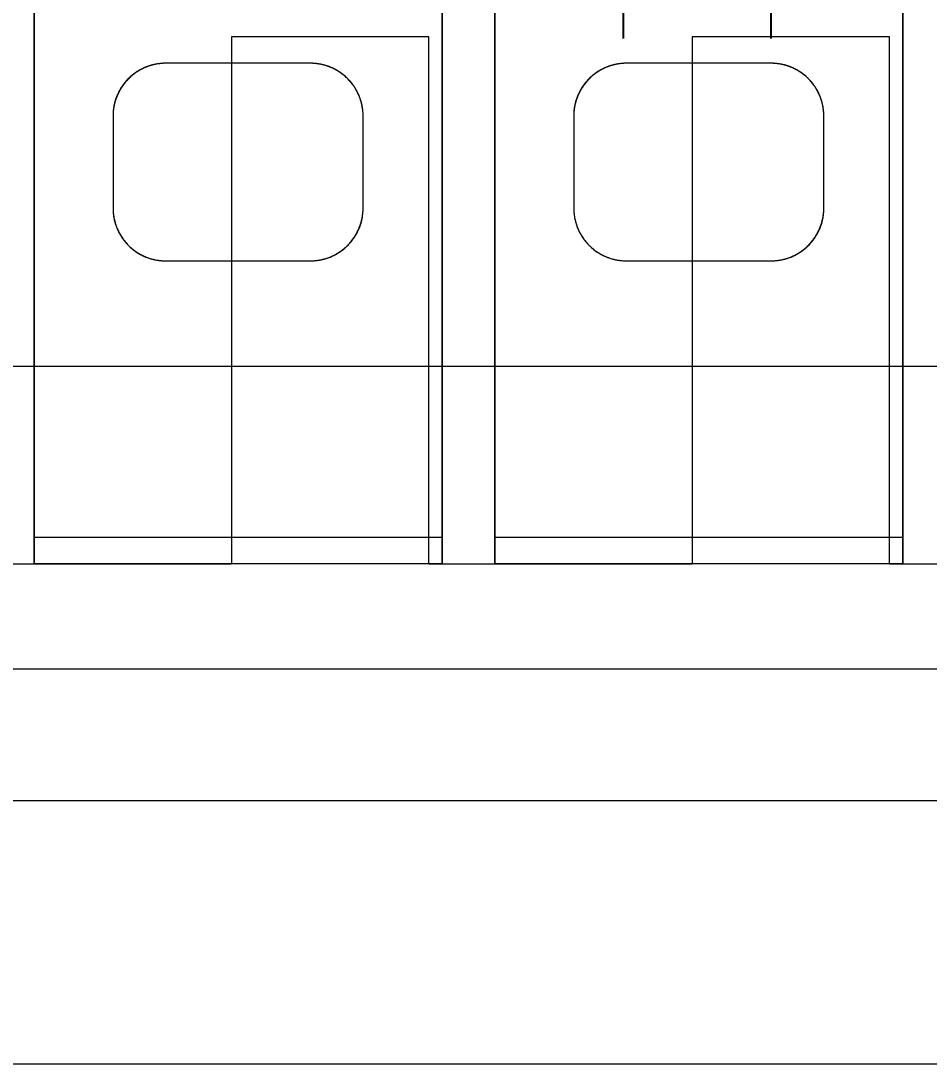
# Paper-space layout 'Presentación1' of a CAD drawing. Header units: millimetres. Extents: x 455 to 9071, y 15 to 4053.
# Drawn here: x 591.55 to 614.55, y 156.05 to 182.46 of the extents above; entities that cross this region are included whole.
import ezdxf

# ---------------------------------------------------------------- set-up
doc = ezdxf.new("R2010")
doc.units = ezdxf.units.MM
doc.layers.get('0').update_dxf_attribs({"color": 1})
doc.layers.add('Cotas', color=6, linetype='Continuous', lineweight=5)
doc.styles.get("Standard").update_dxf_attribs({"font": 'arial.ttf'})
doc.dimstyles.new('ISO-25', dxfattribs={"dimtxt": 2.5, "dimasz": 2.5, "dimexe": 1.25, "dimexo": 0.625, "dimtad": 1, "dimlfac": 0.15, "dimtxsty": 'Standard', "dimcen": 2.5, "dimadec": 0, "dimazin": 0, "dimtfac": 1, "dimtmove": 0, "dimatfit": 3, "dimfxl": 1, "dimarcsym": 0})

# ---------------------------------------------------------------- blocks, each defined once
blk = doc.blocks.new('*D15')
at = {"layer": 'Cotas', "color": 0, "lineweight": -2, "transparency": 16777216}
for p, q in [((606.812, 182.01), (606.812, 194.24)), ((610.548, 182.012), (610.548, 194.24)), ((604.312, 192.99), (601.812, 192.99)), ((606.812, 192.99), (610.548, 192.99)), ((613.048, 192.99), (621.369, 192.99))]:
    blk.add_line(p, q, dxfattribs=at)
at = {"layer": 'Cotas', "color": 0, "transparency": 16777216}
for points in [[(604.312, 193.406), (604.312, 192.573), (606.812, 192.99)], [(613.048, 193.406), (613.048, 192.573), (610.548, 192.99)]]:
    blk.add_solid(points, dxfattribs=at)
at = {"layer": 'Defpoints', "color": 0, "transparency": 16777216}
for p in [(610.548, 192.99), (606.812, 181.385, -2037.069), (610.548, 181.387, -2037.069)]:
    blk.add_point(p, dxfattribs=at)
at = {"layer": 'Cotas', "color": 0, "transparency": 16777216, "insert": (618.458, 195.117), "char_height": 2.5, "attachment_point": 5}
blk.add_mtext('0,5', dxfattribs=at)

psp = doc.layouts.new('Presentación1')

# ---------------------------------------------------------------- linework, layer by layer
at = {"linetype": 'Continuous', "lineweight": 15}
for p, q in [((591.882, 183.387, -2037.069), (591.882, 169.387, -2037.069)), ((591.882, 169.387, -2037.069), (591.882, 183.387, -2037.069)), ((591.882, 168.72, -2037.069), (591.882, 183.387, -2037.069)), ((602.215, 169.387, -2037.069), (602.215, 183.387, -2037.069)), ((602.215, 183.387, -2037.069), (602.215, 169.387, -2037.069)), ((602.215, 168.72, -2037.069), (602.215, 183.387, -2037.069)), ((603.548, 183.387, -2037.069), (603.548, 169.387, -2037.069)), ((603.548, 169.387, -2037.069), (603.548, 183.387, -2037.069)), ((603.548, 168.72, -2037.069), (603.548, 183.387, -2037.069)), ((613.882, 169.387, -2037.069), (613.882, 183.387, -2037.069)), ((613.882, 183.387, -2037.069), (613.882, 169.387, -2037.069)), ((613.882, 168.72, -2037.069), (613.882, 183.387, -2037.069)), ((596.882, 182.053, -2037.069), (596.882, 168.72, -2037.069)), ((601.882, 182.053, -2037.069), (596.882, 182.053, -2037.069)), ((601.882, 168.72, -2037.069), (601.882, 182.053, -2037.069)), ((608.548, 182.053, -2037.069), (608.548, 168.72, -2037.069)), ((613.548, 182.053, -2037.069), (608.548, 182.053, -2037.069)), ((613.548, 168.72, -2037.069), (613.548, 182.053, -2037.069)), ((598.882, 181.387, -2037.069), (595.215, 181.387, -2037.069)), ((610.548, 181.387, -2037.069), (606.882, 181.387, -2037.069)), ((593.882, 180.053, -2037.069), (593.882, 177.72, -2037.069)), ((593.882, 180.053, -2037.069), (593.882, 177.72, -2037.069)), ((593.882, 180.053, -2037.069), (593.882, 177.72, -2037.069)), ((593.882, 180.053, -2037.069), (593.882, 177.72, -2037.069)), ((600.215, 177.72, -2037.069), (600.215, 180.053, -2037.069)), ((600.215, 177.72, -2037.069), (600.215, 180.053, -2037.069)), ((600.215, 177.72, -2037.069), (600.215, 180.053, -2037.069)), ((600.215, 177.72, -2037.069), (600.215, 180.053, -2037.069)), ((605.548, 180.053, -2037.069), (605.548, 177.72, -2037.069)), ((605.548, 180.053, -2037.069), (605.548, 177.72, -2037.069)), ((605.548, 180.053, -2037.069), (605.548, 177.72, -2037.069)), ((605.548, 180.053, -2037.069), (605.548, 177.72, -2037.069)), ((611.882, 177.72, -2037.069), (611.882, 180.053, -2037.069)), ((611.882, 177.72, -2037.069), (611.882, 180.053, -2037.069)), ((611.882, 177.72, -2037.069), (611.882, 180.053, -2037.069)), ((611.882, 177.72, -2037.069), (611.882, 180.053, -2037.069)), ((595.215, 176.387, -2037.069), (598.882, 176.387, -2037.069)), ((606.882, 176.387, -2037.069), (610.548, 176.387, -2037.069)), ((687.215, 173.711, -2037.069), (567.215, 173.711, -2037.069)), ((602.215, 169.387, -2037.069), (591.882, 169.387, -2037.069)), ((591.882, 169.387, -2037.069), (591.882, 168.72, -2037.069)), ((591.882, 168.72, -2037.069), (591.882, 169.387, -2037.069)), ((602.215, 168.72, -2037.069), (602.215, 169.387, -2037.069)), ((602.215, 169.387, -2037.069), (602.215, 168.72, -2037.069)), ((613.882, 169.387, -2037.069), (603.548, 169.387, -2037.069)), ((603.548, 169.387, -2037.069), (603.548, 168.72, -2037.069)), ((603.548, 168.72, -2037.069), (603.548, 169.387, -2037.069)), ((613.882, 168.72, -2037.069), (613.882, 169.387, -2037.069)), ((613.882, 169.387, -2037.069), (613.882, 168.72, -2037.069)), ((590.215, 168.72, -2037.069), (596.882, 168.72, -2037.069)), ((602.215, 168.72, -2037.069), (591.882, 168.72, -2037.069)), ((596.882, 168.72, -2037.069), (591.882, 168.72, -2037.069)), ((601.882, 168.72, -2037.069), (608.548, 168.72, -2037.069)), ((602.215, 168.72, -2037.069), (601.882, 168.72, -2037.069)), ((613.882, 168.72, -2037.069), (603.548, 168.72, -2037.069)), ((608.548, 168.72, -2037.069), (603.548, 168.72, -2037.069)), ((613.548, 168.72, -2037.069), (615.215, 168.72, -2037.069)), ((613.882, 168.72, -2037.069), (613.548, 168.72, -2037.069)), ((687.215, 166.053, -2037.069), (567.215, 166.053, -2037.069)), ((687.215, 162.72, -2037.069), (567.215, 162.72, -2037.069)), ((687.215, 156.053, -2037.069), (567.215, 156.053, -2037.069))]:
    psp.add_line(p, q, dxfattribs=at)
for points, knots in [([(595.215, 181.387, -2037.069), (595.21, 181.387, -2037.069), (595.175, 181.387, -2037.069), (595.11, 181.383, -2037.069), (595.021, 181.373, -2037.069), (594.932, 181.357, -2037.069), (594.846, 181.335, -2037.069), (594.762, 181.308, -2037.069), (594.682, 181.277, -2037.069), (594.605, 181.24, -2037.069), (594.528, 181.197, -2037.069), (594.452, 181.148, -2037.069), (594.379, 181.093, -2037.069), (594.309, 181.033, -2037.069), (594.241, 180.966, -2037.069), (594.175, 180.89, -2037.069), (594.113, 180.806, -2037.069), (594.057, 180.717, -2037.069), (594.016, 180.638, -2037.069), (593.985, 180.57, -2037.069), (593.963, 180.514, -2037.069), (593.944, 180.457, -2037.069), (593.927, 180.398, -2037.069), (593.912, 180.339, -2037.069), (593.901, 180.279, -2037.069), (593.892, 180.219, -2037.069), (593.884, 180.144, -2037.069), (593.882, 180.088, -2037.069), (593.882, 180.053, -2037.069)], [0, 0, 0, 0, 0.006836, 0.044526, 0.08249, 0.121293, 0.160375, 0.19802, 0.235886, 0.274398, 0.313113, 0.355867, 0.398847, 0.442478, 0.486308, 0.537813, 0.589589, 0.642149, 0.694955, 0.725872, 0.75679, 0.787885, 0.81898, 0.850615, 0.882249, 0.914064, 0.945878, 1, 1, 1, 1]), ([(595.215, 181.387, -2037.069), (595.194, 181.386, -2037.069), (595.151, 181.386, -2037.069), (595.087, 181.381, -2037.069), (595.023, 181.373, -2037.069), (594.952, 181.361, -2037.069), (594.876, 181.344, -2037.069), (594.793, 181.319, -2037.069), (594.713, 181.289, -2037.069), (594.633, 181.254, -2037.069), (594.555, 181.213, -2037.069), (594.479, 181.166, -2037.069), (594.407, 181.115, -2037.069), (594.335, 181.056, -2037.069), (594.265, 180.99, -2037.069), (594.197, 180.917, -2037.069), (594.136, 180.839, -2037.069), (594.088, 180.768, -2037.069), (594.052, 180.707, -2037.069), (594.025, 180.656, -2037.069), (594, 180.604, -2037.069), (593.978, 180.551, -2037.069), (593.957, 180.497, -2037.069), (593.939, 180.442, -2037.069), (593.923, 180.386, -2037.069), (593.909, 180.326, -2037.069), (593.897, 180.262, -2037.069), (593.888, 180.193, -2037.069), (593.883, 180.123, -2037.069), (593.882, 180.077, -2037.069), (593.882, 180.053, -2037.069)], [0, 0, 0, 0, 0.0270872, 0.0542761, 0.0817756, 0.1093768, 0.1463604, 0.1835751, 0.221474, 0.2595878, 0.3001223, 0.3408787, 0.3822689, 0.4238543, 0.4720473, 0.5204936, 0.5696627, 0.6190551, 0.6482371, 0.6774196, 0.7067629, 0.7361058, 0.7659272, 0.7957491, 0.825726, 0.8557027, 0.8916122, 0.9275873, 0.9637602, 1, 1, 1, 1]), ([(595.215, 181.387, -2037.069), (595.186, 181.386, -2037.069), (595.129, 181.385, -2037.069), (595.042, 181.376, -2037.069), (594.956, 181.362, -2037.069), (594.872, 181.343, -2037.069), (594.791, 181.318, -2037.069), (594.713, 181.289, -2037.069), (594.637, 181.256, -2037.069), (594.572, 181.222, -2037.069), (594.517, 181.19, -2037.069), (594.471, 181.16, -2037.069), (594.426, 181.128, -2037.069), (594.382, 181.095, -2037.069), (594.34, 181.06, -2037.069), (594.3, 181.024, -2037.069), (594.261, 180.986, -2037.069), (594.222, 180.943, -2037.069), (594.182, 180.897, -2037.069), (594.142, 180.846, -2037.069), (594.105, 180.793, -2037.069), (594.071, 180.739, -2037.069), (594.039, 180.683, -2037.069), (594.01, 180.625, -2037.069), (593.984, 180.566, -2037.069), (593.961, 180.508, -2037.069), (593.942, 180.452, -2037.069), (593.926, 180.397, -2037.069), (593.913, 180.341, -2037.069), (593.902, 180.285, -2037.069), (593.893, 180.228, -2037.069), (593.886, 180.17, -2037.069), (593.882, 180.112, -2037.069), (593.882, 180.073, -2037.069), (593.882, 180.053, -2037.069)], [0, 0, 0, 0, 0.036113, 0.072489, 0.109676, 0.147131, 0.183107, 0.219295, 0.256088, 0.293068, 0.318434, 0.3438, 0.369361, 0.394922, 0.421031, 0.447142, 0.473414, 0.499688, 0.531752, 0.563819, 0.596123, 0.628428, 0.661428, 0.694429, 0.727647, 0.760865, 0.79039, 0.819915, 0.849583, 0.879252, 0.909363, 0.939474, 0.969737, 1, 1, 1, 1]), ([(595.215, 181.387, -2037.069), (595.187, 181.386, -2037.069), (595.131, 181.385, -2037.069), (595.048, 181.377, -2037.069), (594.965, 181.364, -2037.069), (594.883, 181.346, -2037.069), (594.803, 181.322, -2037.069), (594.724, 181.294, -2037.069), (594.646, 181.26, -2037.069), (594.57, 181.221, -2037.069), (594.498, 181.178, -2037.069), (594.435, 181.135, -2037.069), (594.382, 181.095, -2037.069), (594.336, 181.057, -2037.069), (594.293, 181.017, -2037.069), (594.251, 180.976, -2037.069), (594.212, 180.932, -2037.069), (594.174, 180.887, -2037.069), (594.139, 180.841, -2037.069), (594.106, 180.794, -2037.069), (594.075, 180.746, -2037.069), (594.047, 180.697, -2037.069), (594.021, 180.647, -2037.069), (593.997, 180.596, -2037.069), (593.975, 180.544, -2037.069), (593.955, 180.491, -2037.069), (593.938, 180.437, -2037.069), (593.92, 180.374, -2037.069), (593.904, 180.302, -2037.069), (593.891, 180.22, -2037.069), (593.883, 180.137, -2037.069), (593.882, 180.081, -2037.069), (593.882, 180.053, -2037.069)], [0, 0, 0, 0, 0.035104, 0.070451, 0.105777, 0.141335, 0.177575, 0.214032, 0.251915, 0.290003, 0.328679, 0.367534, 0.39555, 0.423565, 0.451795, 0.480026, 0.508861, 0.537698, 0.566715, 0.595732, 0.624343, 0.652953, 0.681712, 0.710471, 0.739668, 0.768865, 0.798204, 0.827542, 0.870383, 0.913331, 0.956609, 1, 1, 1, 1]), ([(600.215, 180.053, -2037.069), (600.215, 180.079, -2037.069), (600.214, 180.131, -2037.069), (600.207, 180.208, -2037.069), (600.195, 180.285, -2037.069), (600.18, 180.358, -2037.069), (600.162, 180.427, -2037.069), (600.142, 180.491, -2037.069), (600.118, 180.554, -2037.069), (600.091, 180.617, -2037.069), (600.059, 180.68, -2037.069), (600.025, 180.741, -2037.069), (599.986, 180.802, -2037.069), (599.947, 180.855, -2037.069), (599.91, 180.902, -2037.069), (599.875, 180.943, -2037.069), (599.838, 180.983, -2037.069), (599.799, 181.022, -2037.069), (599.757, 181.059, -2037.069), (599.713, 181.096, -2037.069), (599.667, 181.131, -2037.069), (599.61, 181.171, -2037.069), (599.54, 181.214, -2037.069), (599.455, 181.258, -2037.069), (599.38, 181.291, -2037.069), (599.317, 181.314, -2037.069), (599.255, 181.334, -2037.069), (599.177, 181.355, -2037.069), (599.098, 181.37, -2037.069), (599.033, 181.378, -2037.069), (598.983, 181.383, -2037.069), (598.932, 181.386, -2037.069), (598.899, 181.386, -2037.069), (598.882, 181.387, -2037.069)], [0, 0, 0, 0, 0.040084, 0.0802595, 0.1207118, 0.1612574, 0.195897, 0.2305966, 0.2654803, 0.3004277, 0.3361269, 0.3718993, 0.4079022, 0.4439881, 0.4702825, 0.4966127, 0.5230554, 0.5495376, 0.5764918, 0.603495, 0.6306482, 0.6578562, 0.7006178, 0.7436322, 0.7875099, 0.8096, 0.8317329, 0.8729141, 0.9144194, 0.935692, 0.9570123, 0.9784808, 1, 1, 1, 1]), ([(600.215, 180.053, -2037.069), (600.215, 180.076, -2037.069), (600.214, 180.122, -2037.069), (600.209, 180.19, -2037.069), (600.2, 180.258, -2037.069), (600.187, 180.326, -2037.069), (600.171, 180.394, -2037.069), (600.151, 180.462, -2037.069), (600.128, 180.529, -2037.069), (600.101, 180.594, -2037.069), (600.071, 180.657, -2037.069), (600.039, 180.717, -2037.069), (600.003, 180.776, -2037.069), (599.963, 180.835, -2037.069), (599.919, 180.892, -2037.069), (599.872, 180.948, -2037.069), (599.82, 181.002, -2037.069), (599.76, 181.058, -2037.069), (599.689, 181.116, -2037.069), (599.621, 181.164, -2037.069), (599.563, 181.2, -2037.069), (599.518, 181.225, -2037.069), (599.471, 181.25, -2037.069), (599.424, 181.272, -2037.069), (599.375, 181.292, -2037.069), (599.326, 181.311, -2037.069), (599.275, 181.328, -2037.069), (599.223, 181.343, -2037.069), (599.17, 181.356, -2037.069), (599.115, 181.367, -2037.069), (599.059, 181.375, -2037.069), (599.001, 181.382, -2037.069), (598.942, 181.386, -2037.069), (598.902, 181.386, -2037.069), (598.882, 181.387, -2037.069)], [0, 0, 0, 0, 0.035373, 0.070809, 0.106434, 0.142123, 0.17855, 0.215047, 0.251755, 0.288537, 0.323141, 0.35781, 0.392686, 0.427635, 0.463466, 0.499386, 0.535594, 0.571906, 0.618057, 0.664469, 0.688108, 0.71179, 0.735604, 0.759466, 0.782532, 0.805646, 0.828912, 0.852231, 0.876189, 0.900212, 0.924435, 0.948728, 0.974322, 1, 1, 1, 1]), ([(600.215, 180.053, -2037.069), (600.215, 180.078, -2037.069), (600.214, 180.126, -2037.069), (600.208, 180.199, -2037.069), (600.198, 180.272, -2037.069), (600.184, 180.342, -2037.069), (600.167, 180.409, -2037.069), (600.148, 180.474, -2037.069), (600.125, 180.537, -2037.069), (600.098, 180.601, -2037.069), (600.068, 180.663, -2037.069), (600.034, 180.725, -2037.069), (599.996, 180.786, -2037.069), (599.959, 180.84, -2037.069), (599.922, 180.888, -2037.069), (599.887, 180.93, -2037.069), (599.85, 180.97, -2037.069), (599.811, 181.01, -2037.069), (599.769, 181.049, -2037.069), (599.725, 181.086, -2037.069), (599.679, 181.122, -2037.069), (599.622, 181.163, -2037.069), (599.553, 181.206, -2037.069), (599.47, 181.251, -2037.069), (599.396, 181.284, -2037.069), (599.334, 181.308, -2037.069), (599.287, 181.324, -2037.069), (599.24, 181.338, -2037.069), (599.192, 181.35, -2037.069), (599.143, 181.361, -2037.069), (599.093, 181.37, -2037.069), (599.042, 181.377, -2037.069), (598.99, 181.383, -2037.069), (598.938, 181.386, -2037.069), (598.901, 181.387, -2037.069), (598.883, 181.387, -2037.069), (598.882, 181.387, -2037.069)], [0, 0, 0, 0, 0.037763, 0.075603, 0.113668, 0.15181, 0.186615, 0.221477, 0.256518, 0.29162, 0.327442, 0.363334, 0.399446, 0.435634, 0.462442, 0.489284, 0.516239, 0.543232, 0.570699, 0.598214, 0.625882, 0.653607, 0.695877, 0.73839, 0.781735, 0.803555, 0.825419, 0.846546, 0.867716, 0.889028, 0.910387, 0.932323, 0.954317, 0.976488, 0.998718, 1, 1, 1, 1]), ([(600.215, 180.053, -2037.069), (600.215, 180.076, -2037.069), (600.214, 180.121, -2037.069), (600.209, 180.189, -2037.069), (600.2, 180.256, -2037.069), (600.188, 180.323, -2037.069), (600.172, 180.39, -2037.069), (600.153, 180.457, -2037.069), (600.13, 180.523, -2037.069), (600.104, 180.588, -2037.069), (600.074, 180.651, -2037.069), (600.042, 180.712, -2037.069), (600.006, 180.772, -2037.069), (599.966, 180.831, -2037.069), (599.922, 180.888, -2037.069), (599.874, 180.945, -2037.069), (599.822, 180.999, -2037.069), (599.762, 181.056, -2037.069), (599.692, 181.113, -2037.069), (599.625, 181.161, -2037.069), (599.568, 181.197, -2037.069), (599.523, 181.223, -2037.069), (599.477, 181.247, -2037.069), (599.419, 181.274, -2037.069), (599.349, 181.303, -2037.069), (599.264, 181.332, -2037.069), (599.176, 181.355, -2037.069), (599.099, 181.369, -2037.069), (599.035, 181.378, -2037.069), (598.984, 181.383, -2037.069), (598.933, 181.386, -2037.069), (598.899, 181.386, -2037.069), (598.882, 181.387, -2037.069)], [0, 0, 0, 0, 0.034981, 0.070021, 0.105242, 0.140523, 0.176496, 0.212533, 0.248767, 0.285068, 0.320205, 0.355407, 0.390813, 0.426292, 0.462645, 0.499086, 0.535813, 0.572644, 0.618453, 0.66451, 0.687958, 0.711446, 0.735062, 0.758725, 0.796952, 0.835412, 0.874663, 0.914214, 0.935526, 0.95689, 0.978418, 1, 1, 1, 1]), ([(606.882, 181.387, -2037.069), (606.86, 181.386, -2037.069), (606.818, 181.386, -2037.069), (606.754, 181.381, -2037.069), (606.69, 181.373, -2037.069), (606.619, 181.361, -2037.069), (606.542, 181.344, -2037.069), (606.46, 181.319, -2037.069), (606.379, 181.289, -2037.069), (606.3, 181.254, -2037.069), (606.222, 181.213, -2037.069), (606.146, 181.166, -2037.069), (606.073, 181.115, -2037.069), (606.002, 181.056, -2037.069), (605.931, 180.99, -2037.069), (605.864, 180.917, -2037.069), (605.803, 180.839, -2037.069), (605.755, 180.768, -2037.069), (605.719, 180.707, -2037.069), (605.692, 180.656, -2037.069), (605.667, 180.604, -2037.069), (605.644, 180.551, -2037.069), (605.624, 180.497, -2037.069), (605.606, 180.442, -2037.069), (605.59, 180.386, -2037.069), (605.576, 180.326, -2037.069), (605.564, 180.262, -2037.069), (605.555, 180.193, -2037.069), (605.549, 180.123, -2037.069), (605.549, 180.077, -2037.069), (605.548, 180.053, -2037.069)], [0, 0, 0, 0, 0.027088, 0.054277, 0.081776, 0.109377, 0.146361, 0.183576, 0.221474, 0.259589, 0.300123, 0.340879, 0.38227, 0.423854, 0.472048, 0.520494, 0.569663, 0.619055, 0.648237, 0.67742, 0.706763, 0.736106, 0.765927, 0.795749, 0.825726, 0.855703, 0.891612, 0.927587, 0.96376, 1, 1, 1, 1]), ([(606.882, 181.387, -2037.069), (606.876, 181.387, -2037.069), (606.841, 181.387, -2037.069), (606.777, 181.383, -2037.069), (606.688, 181.373, -2037.069), (606.599, 181.357, -2037.069), (606.512, 181.335, -2037.069), (606.429, 181.308, -2037.069), (606.349, 181.277, -2037.069), (606.272, 181.24, -2037.069), (606.195, 181.197, -2037.069), (606.119, 181.148, -2037.069), (606.045, 181.093, -2037.069), (605.976, 181.033, -2037.069), (605.908, 180.966, -2037.069), (605.842, 180.89, -2037.069), (605.779, 180.806, -2037.069), (605.724, 180.717, -2037.069), (605.682, 180.638, -2037.069), (605.652, 180.57, -2037.069), (605.63, 180.514, -2037.069), (605.61, 180.457, -2037.069), (605.593, 180.398, -2037.069), (605.579, 180.339, -2037.069), (605.567, 180.279, -2037.069), (605.558, 180.219, -2037.069), (605.55, 180.144, -2037.069), (605.549, 180.088, -2037.069), (605.548, 180.053, -2037.069)], [0, 0, 0, 0, 0.006838, 0.044527, 0.08249, 0.121294, 0.160376, 0.19802, 0.235886, 0.274399, 0.313114, 0.355867, 0.398847, 0.442478, 0.486308, 0.537813, 0.589589, 0.64215, 0.694955, 0.725872, 0.75679, 0.787885, 0.81898, 0.850615, 0.882249, 0.914064, 0.945878, 1, 1, 1, 1]), ([(606.882, 181.387, -2037.069), (606.853, 181.386, -2037.069), (606.795, 181.385, -2037.069), (606.709, 181.376, -2037.069), (606.623, 181.362, -2037.069), (606.539, 181.343, -2037.069), (606.458, 181.318, -2037.069), (606.38, 181.289, -2037.069), (606.304, 181.256, -2037.069), (606.239, 181.222, -2037.069), (606.184, 181.19, -2037.069), (606.137, 181.16, -2037.069), (606.092, 181.128, -2037.069), (606.049, 181.095, -2037.069), (606.007, 181.06, -2037.069), (605.967, 181.024, -2037.069), (605.928, 180.986, -2037.069), (605.888, 180.943, -2037.069), (605.849, 180.897, -2037.069), (605.809, 180.846, -2037.069), (605.772, 180.793, -2037.069), (605.737, 180.739, -2037.069), (605.706, 180.683, -2037.069), (605.677, 180.625, -2037.069), (605.65, 180.566, -2037.069), (605.628, 180.508, -2037.069), (605.609, 180.452, -2037.069), (605.593, 180.397, -2037.069), (605.579, 180.341, -2037.069), (605.568, 180.285, -2037.069), (605.559, 180.228, -2037.069), (605.553, 180.17, -2037.069), (605.549, 180.112, -2037.069), (605.549, 180.073, -2037.069), (605.548, 180.053, -2037.069)], [0, 0, 0, 0, 0.036113, 0.07249, 0.109676, 0.147131, 0.183109, 0.219296, 0.256089, 0.293069, 0.318434, 0.343801, 0.369361, 0.394922, 0.421032, 0.447142, 0.473415, 0.499688, 0.531753, 0.563819, 0.596123, 0.628428, 0.661429, 0.694429, 0.727647, 0.760866, 0.79039, 0.819915, 0.849583, 0.879252, 0.909363, 0.939474, 0.969737, 1, 1, 1, 1]), ([(606.882, 181.387, -2037.069), (606.854, 181.386, -2037.069), (606.798, 181.385, -2037.069), (606.714, 181.377, -2037.069), (606.632, 181.364, -2037.069), (606.55, 181.346, -2037.069), (606.47, 181.322, -2037.069), (606.39, 181.294, -2037.069), (606.313, 181.26, -2037.069), (606.237, 181.221, -2037.069), (606.164, 181.178, -2037.069), (606.102, 181.135, -2037.069), (606.048, 181.095, -2037.069), (606.003, 181.057, -2037.069), (605.96, 181.017, -2037.069), (605.918, 180.976, -2037.069), (605.879, 180.932, -2037.069), (605.841, 180.887, -2037.069), (605.806, 180.841, -2037.069), (605.773, 180.794, -2037.069), (605.742, 180.746, -2037.069), (605.714, 180.697, -2037.069), (605.688, 180.647, -2037.069), (605.663, 180.596, -2037.069), (605.642, 180.544, -2037.069), (605.622, 180.491, -2037.069), (605.604, 180.437, -2037.069), (605.587, 180.374, -2037.069), (605.571, 180.302, -2037.069), (605.558, 180.22, -2037.069), (605.55, 180.137, -2037.069), (605.549, 180.081, -2037.069), (605.548, 180.053, -2037.069)], [0, 0, 0, 0, 0.035105, 0.070452, 0.105779, 0.141335, 0.177575, 0.214033, 0.251915, 0.290003, 0.32868, 0.367535, 0.39555, 0.423566, 0.451796, 0.480026, 0.508862, 0.537698, 0.566715, 0.595732, 0.624343, 0.652954, 0.681712, 0.710471, 0.739668, 0.768866, 0.798204, 0.827543, 0.870383, 0.913331, 0.956609, 1, 1, 1, 1]), ([(611.882, 180.053, -2037.069), (611.881, 180.076, -2037.069), (611.881, 180.122, -2037.069), (611.875, 180.19, -2037.069), (611.866, 180.258, -2037.069), (611.854, 180.326, -2037.069), (611.838, 180.394, -2037.069), (611.818, 180.462, -2037.069), (611.794, 180.529, -2037.069), (611.768, 180.594, -2037.069), (611.738, 180.657, -2037.069), (611.705, 180.717, -2037.069), (611.669, 180.776, -2037.069), (611.63, 180.835, -2037.069), (611.586, 180.892, -2037.069), (611.538, 180.948, -2037.069), (611.487, 181.002, -2037.069), (611.426, 181.058, -2037.069), (611.356, 181.116, -2037.069), (611.288, 181.164, -2037.069), (611.23, 181.2, -2037.069), (611.185, 181.225, -2037.069), (611.138, 181.25, -2037.069), (611.09, 181.272, -2037.069), (611.042, 181.292, -2037.069), (610.993, 181.311, -2037.069), (610.942, 181.328, -2037.069), (610.89, 181.343, -2037.069), (610.837, 181.356, -2037.069), (610.782, 181.367, -2037.069), (610.726, 181.375, -2037.069), (610.668, 181.382, -2037.069), (610.609, 181.386, -2037.069), (610.569, 181.386, -2037.069), (610.548, 181.387, -2037.069)], [0, 0, 0, 0, 0.035373, 0.070809, 0.106434, 0.142123, 0.17855, 0.215046, 0.251755, 0.288537, 0.323141, 0.35781, 0.392686, 0.427635, 0.463466, 0.499386, 0.535593, 0.571906, 0.618056, 0.664468, 0.688109, 0.711791, 0.735605, 0.759466, 0.782532, 0.805646, 0.828912, 0.852231, 0.876189, 0.900212, 0.924435, 0.948728, 0.974321, 1, 1, 1, 1]), ([(611.882, 180.053, -2037.069), (611.881, 180.079, -2037.069), (611.88, 180.131, -2037.069), (611.873, 180.208, -2037.069), (611.862, 180.285, -2037.069), (611.847, 180.358, -2037.069), (611.829, 180.427, -2037.069), (611.808, 180.491, -2037.069), (611.785, 180.554, -2037.069), (611.757, 180.617, -2037.069), (611.726, 180.68, -2037.069), (611.691, 180.741, -2037.069), (611.653, 180.802, -2037.069), (611.614, 180.855, -2037.069), (611.577, 180.902, -2037.069), (611.542, 180.943, -2037.069), (611.505, 180.983, -2037.069), (611.465, 181.022, -2037.069), (611.424, 181.059, -2037.069), (611.38, 181.096, -2037.069), (611.334, 181.131, -2037.069), (611.277, 181.171, -2037.069), (611.207, 181.214, -2037.069), (611.122, 181.258, -2037.069), (611.047, 181.291, -2037.069), (610.984, 181.314, -2037.069), (610.922, 181.334, -2037.069), (610.844, 181.355, -2037.069), (610.765, 181.37, -2037.069), (610.699, 181.378, -2037.069), (610.649, 181.383, -2037.069), (610.599, 181.386, -2037.069), (610.565, 181.386, -2037.069), (610.548, 181.387, -2037.069)], [0, 0, 0, 0, 0.040084, 0.08026, 0.120712, 0.161257, 0.195897, 0.230597, 0.265481, 0.300428, 0.336127, 0.371899, 0.407903, 0.443988, 0.470283, 0.496613, 0.523055, 0.549538, 0.576492, 0.603495, 0.630648, 0.657857, 0.700618, 0.743632, 0.78751, 0.809599, 0.831733, 0.872915, 0.914419, 0.935692, 0.957013, 0.978481, 1, 1, 1, 1]), ([(611.882, 180.053, -2037.069), (611.881, 180.078, -2037.069), (611.881, 180.126, -2037.069), (611.874, 180.199, -2037.069), (611.864, 180.272, -2037.069), (611.851, 180.342, -2037.069), (611.834, 180.409, -2037.069), (611.814, 180.474, -2037.069), (611.791, 180.537, -2037.069), (611.765, 180.601, -2037.069), (611.735, 180.663, -2037.069), (611.701, 180.725, -2037.069), (611.663, 180.786, -2037.069), (611.625, 180.84, -2037.069), (611.589, 180.888, -2037.069), (611.554, 180.93, -2037.069), (611.517, 180.97, -2037.069), (611.478, 181.01, -2037.069), (611.436, 181.049, -2037.069), (611.392, 181.086, -2037.069), (611.346, 181.122, -2037.069), (611.289, 181.163, -2037.069), (611.22, 181.206, -2037.069), (611.137, 181.251, -2037.069), (611.063, 181.284, -2037.069), (611.001, 181.308, -2037.069), (610.954, 181.324, -2037.069), (610.906, 181.338, -2037.069), (610.859, 181.35, -2037.069), (610.81, 181.361, -2037.069), (610.76, 181.37, -2037.069), (610.709, 181.377, -2037.069), (610.657, 181.383, -2037.069), (610.604, 181.386, -2037.069), (610.568, 181.387, -2037.069), (610.549, 181.387, -2037.069), (610.548, 181.387, -2037.069)], [0, 0, 0, 0, 0.0377635, 0.0756028, 0.1136685, 0.1518102, 0.1866146, 0.2214766, 0.2565176, 0.2916197, 0.3274421, 0.3633344, 0.399446, 0.4356348, 0.4624419, 0.4892844, 0.5162385, 0.5432321, 0.5706992, 0.5982137, 0.6258821, 0.6536067, 0.6958779, 0.7383889, 0.781735, 0.8035552, 0.825419, 0.8465461, 0.8677171, 0.8890271, 0.9103863, 0.9323231, 0.9543168, 0.9764872, 0.9987186, 1, 1, 1, 1]), ([(611.882, 180.053, -2037.069), (611.881, 180.076, -2037.069), (611.881, 180.121, -2037.069), (611.875, 180.189, -2037.069), (611.867, 180.256, -2037.069), (611.855, 180.323, -2037.069), (611.839, 180.39, -2037.069), (611.82, 180.457, -2037.069), (611.797, 180.523, -2037.069), (611.77, 180.588, -2037.069), (611.741, 180.651, -2037.069), (611.708, 180.712, -2037.069), (611.672, 180.772, -2037.069), (611.633, 180.831, -2037.069), (611.589, 180.888, -2037.069), (611.541, 180.945, -2037.069), (611.489, 180.999, -2037.069), (611.429, 181.056, -2037.069), (611.359, 181.113, -2037.069), (611.292, 181.161, -2037.069), (611.234, 181.197, -2037.069), (611.19, 181.223, -2037.069), (611.143, 181.247, -2037.069), (611.086, 181.274, -2037.069), (611.015, 181.303, -2037.069), (610.931, 181.332, -2037.069), (610.843, 181.355, -2037.069), (610.766, 181.369, -2037.069), (610.701, 181.378, -2037.069), (610.651, 181.383, -2037.069), (610.6, 181.386, -2037.069), (610.566, 181.386, -2037.069), (610.548, 181.387, -2037.069)], [0, 0, 0, 0, 0.034981, 0.070021, 0.105242, 0.140523, 0.176496, 0.212533, 0.248767, 0.285068, 0.320205, 0.355406, 0.390813, 0.426292, 0.462645, 0.499086, 0.535813, 0.572644, 0.618453, 0.664511, 0.687958, 0.711445, 0.735062, 0.758725, 0.796952, 0.835412, 0.874663, 0.914214, 0.935526, 0.956891, 0.978418, 1, 1, 1, 1]), ([(593.882, 177.72, -2037.069), (593.882, 177.7, -2037.069), (593.882, 177.66, -2037.069), (593.887, 177.599, -2037.069), (593.894, 177.539, -2037.069), (593.903, 177.478, -2037.069), (593.916, 177.417, -2037.069), (593.932, 177.356, -2037.069), (593.951, 177.295, -2037.069), (593.972, 177.236, -2037.069), (593.996, 177.178, -2037.069), (594.023, 177.121, -2037.069), (594.053, 177.066, -2037.069), (594.085, 177.011, -2037.069), (594.121, 176.957, -2037.069), (594.16, 176.903, -2037.069), (594.202, 176.852, -2037.069), (594.246, 176.804, -2037.069), (594.289, 176.76, -2037.069), (594.333, 176.719, -2037.069), (594.379, 176.681, -2037.069), (594.428, 176.643, -2037.069), (594.478, 176.608, -2037.069), (594.532, 176.574, -2037.069), (594.587, 176.543, -2037.069), (594.642, 176.516, -2037.069), (594.694, 176.492, -2037.069), (594.745, 176.472, -2037.069), (594.797, 176.453, -2037.069), (594.851, 176.437, -2037.069), (594.905, 176.423, -2037.069), (594.961, 176.411, -2037.069), (595.018, 176.401, -2037.069), (595.079, 176.393, -2037.069), (595.145, 176.388, -2037.069), (595.192, 176.387, -2037.069), (595.215, 176.387, -2037.069)], [0, 0, 0, 0, 0.0308406, 0.0617305, 0.0927709, 0.1238629, 0.1555534, 0.1873005, 0.2192241, 0.2512091, 0.2820502, 0.3129496, 0.3440299, 0.3751732, 0.4070559, 0.4390117, 0.471193, 0.5034549, 0.531553, 0.5597073, 0.5880373, 0.6164285, 0.6455385, 0.6747183, 0.704116, 0.7335913, 0.7584964, 0.7834514, 0.8085532, 0.8337073, 0.8594549, 0.8852582, 0.9112349, 0.9372727, 0.968584, 1, 1, 1, 1]), ([(593.882, 177.72, -2037.069), (593.882, 177.69, -2037.069), (593.883, 177.631, -2037.069), (593.893, 177.542, -2037.069), (593.908, 177.453, -2037.069), (593.927, 177.374, -2037.069), (593.948, 177.304, -2037.069), (593.969, 177.244, -2037.069), (593.993, 177.185, -2037.069), (594.021, 177.126, -2037.069), (594.052, 177.067, -2037.069), (594.086, 177.009, -2037.069), (594.124, 176.953, -2037.069), (594.163, 176.9, -2037.069), (594.203, 176.851, -2037.069), (594.243, 176.806, -2037.069), (594.286, 176.763, -2037.069), (594.332, 176.72, -2037.069), (594.381, 176.679, -2037.069), (594.432, 176.64, -2037.069), (594.485, 176.603, -2037.069), (594.538, 176.571, -2037.069), (594.59, 176.542, -2037.069), (594.64, 176.517, -2037.069), (594.691, 176.494, -2037.069), (594.744, 176.472, -2037.069), (594.799, 176.453, -2037.069), (594.855, 176.436, -2037.069), (594.912, 176.421, -2037.069), (594.971, 176.409, -2037.069), (595.03, 176.399, -2037.069), (595.091, 176.392, -2037.069), (595.153, 176.387, -2037.069), (595.194, 176.387, -2037.069), (595.215, 176.387, -2037.069)], [0, 0, 0, 0, 0.045325, 0.090807, 0.136782, 0.18293, 0.214656, 0.246442, 0.278413, 0.310449, 0.343242, 0.37611, 0.409208, 0.442387, 0.471364, 0.500397, 0.529612, 0.558889, 0.588913, 0.619007, 0.64933, 0.679732, 0.705344, 0.731005, 0.756821, 0.782693, 0.809189, 0.835745, 0.862486, 0.889292, 0.916789, 0.944358, 0.972143, 1, 1, 1, 1]), ([(593.882, 177.72, -2037.069), (593.882, 177.7, -2037.069), (593.882, 177.661, -2037.069), (593.887, 177.602, -2037.069), (593.893, 177.542, -2037.069), (593.903, 177.483, -2037.069), (593.915, 177.423, -2037.069), (593.93, 177.363, -2037.069), (593.948, 177.303, -2037.069), (593.969, 177.245, -2037.069), (593.992, 177.188, -2037.069), (594.018, 177.133, -2037.069), (594.046, 177.078, -2037.069), (594.077, 177.024, -2037.069), (594.112, 176.97, -2037.069), (594.149, 176.918, -2037.069), (594.19, 176.867, -2037.069), (594.231, 176.819, -2037.069), (594.273, 176.775, -2037.069), (594.316, 176.735, -2037.069), (594.36, 176.696, -2037.069), (594.407, 176.659, -2037.069), (594.456, 176.623, -2037.069), (594.508, 176.589, -2037.069), (594.562, 176.557, -2037.069), (594.614, 176.529, -2037.069), (594.666, 176.504, -2037.069), (594.717, 176.483, -2037.069), (594.768, 176.463, -2037.069), (594.821, 176.446, -2037.069), (594.876, 176.43, -2037.069), (594.931, 176.417, -2037.069), (594.988, 176.406, -2037.069), (595.054, 176.396, -2037.069), (595.13, 176.388, -2037.069), (595.186, 176.387, -2037.069), (595.215, 176.387, -2037.069)], [0, 0, 0, 0, 0.030054, 0.060156, 0.090404, 0.120703, 0.151583, 0.182518, 0.213624, 0.24479, 0.274845, 0.304955, 0.335241, 0.365586, 0.396637, 0.427758, 0.459092, 0.4905, 0.518199, 0.545951, 0.57387, 0.601848, 0.630502, 0.659221, 0.688142, 0.717134, 0.742269, 0.767451, 0.792779, 0.818157, 0.844109, 0.870116, 0.89629, 0.922522, 0.961168, 1, 1, 1, 1]), ([(593.882, 177.72, -2037.069), (593.882, 177.69, -2037.069), (593.883, 177.629, -2037.069), (593.893, 177.537, -2037.069), (593.909, 177.446, -2037.069), (593.929, 177.365, -2037.069), (593.951, 177.295, -2037.069), (593.972, 177.237, -2037.069), (593.996, 177.179, -2037.069), (594.023, 177.121, -2037.069), (594.054, 177.064, -2037.069), (594.088, 177.007, -2037.069), (594.125, 176.952, -2037.069), (594.163, 176.9, -2037.069), (594.202, 176.852, -2037.069), (594.242, 176.808, -2037.069), (594.284, 176.765, -2037.069), (594.328, 176.724, -2037.069), (594.375, 176.684, -2037.069), (594.425, 176.645, -2037.069), (594.477, 176.609, -2037.069), (594.529, 176.576, -2037.069), (594.579, 176.548, -2037.069), (594.628, 176.522, -2037.069), (594.679, 176.499, -2037.069), (594.732, 176.477, -2037.069), (594.786, 176.457, -2037.069), (594.841, 176.44, -2037.069), (594.897, 176.425, -2037.069), (594.957, 176.411, -2037.069), (595.019, 176.401, -2037.069), (595.084, 176.393, -2037.069), (595.149, 176.388, -2037.069), (595.193, 176.387, -2037.069), (595.215, 176.387, -2037.069)], [0, 0, 0, 0, 0.0462556, 0.0926874, 0.1396723, 0.1868514, 0.2177893, 0.2487854, 0.2799631, 0.3112033, 0.3431804, 0.3752286, 0.4075006, 0.4398491, 0.4681871, 0.4965804, 0.5251447, 0.5537692, 0.5830912, 0.6124816, 0.6420809, 0.6717529, 0.6973548, 0.7230043, 0.7488062, 0.774657, 0.801105, 0.8276108, 0.8542901, 0.8810283, 0.9105632, 0.9401787, 0.970047, 1, 1, 1, 1]), ([(598.882, 176.387, -2037.069), (598.905, 176.387, -2037.069), (598.95, 176.388, -2037.069), (599.019, 176.393, -2037.069), (599.088, 176.402, -2037.069), (599.166, 176.416, -2037.069), (599.253, 176.438, -2037.069), (599.349, 176.47, -2037.069), (599.442, 176.509, -2037.069), (599.532, 176.554, -2037.069), (599.618, 176.607, -2037.069), (599.7, 176.665, -2037.069), (599.777, 176.73, -2037.069), (599.851, 176.802, -2037.069), (599.919, 176.88, -2037.069), (599.982, 176.964, -2037.069), (600.038, 177.053, -2037.069), (600.079, 177.131, -2037.069), (600.109, 177.197, -2037.069), (600.129, 177.249, -2037.069), (600.148, 177.301, -2037.069), (600.164, 177.355, -2037.069), (600.179, 177.409, -2037.069), (600.191, 177.464, -2037.069), (600.2, 177.519, -2037.069), (600.208, 177.581, -2037.069), (600.214, 177.648, -2037.069), (600.215, 177.696, -2037.069), (600.215, 177.72, -2037.069)], [0, 0, 0, 0, 0.0308502, 0.0617997, 0.0930588, 0.1244197, 0.1693592, 0.2146008, 0.2607633, 0.3072344, 0.3537776, 0.4006115, 0.4483246, 0.4963245, 0.5465878, 0.5971544, 0.6486269, 0.7003928, 0.7281586, 0.7559246, 0.7838572, 0.8117899, 0.8402251, 0.8686602, 0.8972597, 0.9258598, 0.9628869, 1, 1, 1, 1]), ([(598.882, 176.387, -2037.069), (598.911, 176.387, -2037.069), (598.97, 176.388, -2037.069), (599.062, 176.398, -2037.069), (599.157, 176.414, -2037.069), (599.254, 176.438, -2037.069), (599.35, 176.47, -2037.069), (599.444, 176.51, -2037.069), (599.533, 176.555, -2037.069), (599.619, 176.608, -2037.069), (599.701, 176.666, -2037.069), (599.779, 176.732, -2037.069), (599.852, 176.804, -2037.069), (599.92, 176.882, -2037.069), (599.982, 176.965, -2037.069), (600.029, 177.039, -2037.069), (600.063, 177.101, -2037.069), (600.088, 177.15, -2037.069), (600.11, 177.2, -2037.069), (600.13, 177.251, -2037.069), (600.149, 177.303, -2037.069), (600.165, 177.356, -2037.069), (600.179, 177.409, -2037.069), (600.191, 177.466, -2037.069), (600.202, 177.527, -2037.069), (600.209, 177.591, -2037.069), (600.214, 177.655, -2037.069), (600.215, 177.698, -2037.069), (600.215, 177.72, -2037.069)], [0, 0, 0, 0, 0.03956, 0.0793344, 0.1242558, 0.1694826, 0.215658, 0.2621492, 0.3080862, 0.3543131, 0.4014247, 0.448824, 0.4980044, 0.547483, 0.5978544, 0.648515, 0.6755889, 0.7026636, 0.7298993, 0.7571358, 0.7848586, 0.8125813, 0.8404625, 0.8683443, 0.9011051, 0.9339279, 0.9669334, 1, 1, 1, 1]), ([(598.882, 176.387, -2037.069), (598.903, 176.387, -2037.069), (598.945, 176.388, -2037.069), (599.008, 176.392, -2037.069), (599.071, 176.4, -2037.069), (599.146, 176.412, -2037.069), (599.233, 176.433, -2037.069), (599.331, 176.463, -2037.069), (599.427, 176.502, -2037.069), (599.52, 176.548, -2037.069), (599.609, 176.601, -2037.069), (599.693, 176.66, -2037.069), (599.772, 176.726, -2037.069), (599.847, 176.798, -2037.069), (599.916, 176.877, -2037.069), (599.98, 176.961, -2037.069), (600.036, 177.05, -2037.069), (600.078, 177.129, -2037.069), (600.108, 177.195, -2037.069), (600.128, 177.246, -2037.069), (600.147, 177.298, -2037.069), (600.163, 177.351, -2037.069), (600.178, 177.404, -2037.069), (600.19, 177.459, -2037.069), (600.199, 177.514, -2037.069), (600.208, 177.576, -2037.069), (600.214, 177.644, -2037.069), (600.215, 177.695, -2037.069), (600.215, 177.72, -2037.069)], [0, 0, 0, 0, 0.028571, 0.057217, 0.08609, 0.115041, 0.161429, 0.208131, 0.255809, 0.303813, 0.351303, 0.3991, 0.447827, 0.496862, 0.547189, 0.597826, 0.649405, 0.701291, 0.728599, 0.755906, 0.78338, 0.810855, 0.838833, 0.866812, 0.894956, 0.923099, 0.961499, 1, 1, 1, 1]), ([(598.882, 176.387, -2037.069), (598.909, 176.387, -2037.069), (598.965, 176.388, -2037.069), (599.054, 176.397, -2037.069), (599.149, 176.412, -2037.069), (599.249, 176.437, -2037.069), (599.348, 176.469, -2037.069), (599.443, 176.509, -2037.069), (599.535, 176.556, -2037.069), (599.622, 176.61, -2037.069), (599.706, 176.67, -2037.069), (599.785, 176.737, -2037.069), (599.859, 176.811, -2037.069), (599.927, 176.89, -2037.069), (599.989, 176.975, -2037.069), (600.035, 177.05, -2037.069), (600.069, 177.113, -2037.069), (600.101, 177.179, -2037.069), (600.129, 177.246, -2037.069), (600.152, 177.315, -2037.069), (600.168, 177.368, -2037.069), (600.182, 177.421, -2037.069), (600.193, 177.477, -2037.069), (600.203, 177.536, -2037.069), (600.21, 177.597, -2037.069), (600.214, 177.658, -2037.069), (600.215, 177.699, -2037.069), (600.215, 177.72, -2037.069)], [0, 0, 0, 0, 0.037637, 0.075447, 0.121842, 0.168556, 0.216261, 0.2643, 0.311412, 0.35883, 0.407184, 0.455847, 0.505449, 0.555362, 0.606207, 0.657358, 0.684173, 0.710989, 0.764936, 0.79241, 0.819883, 0.847517, 0.875152, 0.906227, 0.937357, 0.968652, 1, 1, 1, 1]), ([(605.548, 177.72, -2037.069), (605.549, 177.7, -2037.069), (605.549, 177.66, -2037.069), (605.553, 177.599, -2037.069), (605.56, 177.538, -2037.069), (605.57, 177.478, -2037.069), (605.583, 177.417, -2037.069), (605.599, 177.356, -2037.069), (605.617, 177.295, -2037.069), (605.642, 177.226, -2037.069), (605.675, 177.149, -2037.069), (605.714, 177.075, -2037.069), (605.752, 177.011, -2037.069), (605.788, 176.956, -2037.069), (605.827, 176.903, -2037.069), (605.869, 176.852, -2037.069), (605.919, 176.796, -2037.069), (605.977, 176.739, -2037.069), (606.038, 176.687, -2037.069), (606.094, 176.643, -2037.069), (606.154, 176.602, -2037.069), (606.226, 176.558, -2037.069), (606.307, 176.516, -2037.069), (606.386, 176.481, -2037.069), (606.455, 176.456, -2037.069), (606.518, 176.437, -2037.069), (606.582, 176.42, -2037.069), (606.656, 176.405, -2037.069), (606.737, 176.394, -2037.069), (606.812, 176.388, -2037.069), (606.858, 176.387, -2037.069), (606.882, 176.387, -2037.069)], [0, 0, 0, 0, 0.030842, 0.061809, 0.092775, 0.124168, 0.155561, 0.187398, 0.219234, 0.251221, 0.297629, 0.344037, 0.375551, 0.407066, 0.439136, 0.471206, 0.503469, 0.545758, 0.588046, 0.616798, 0.64555, 0.689574, 0.733595, 0.771075, 0.808554, 0.834005, 0.859456, 0.898363, 0.937268, 0.968582, 1, 1, 1, 1]), ([(605.548, 177.72, -2037.069), (605.549, 177.7, -2037.069), (605.549, 177.66, -2037.069), (605.553, 177.599, -2037.069), (605.56, 177.538, -2037.069), (605.57, 177.478, -2037.069), (605.583, 177.417, -2037.069), (605.599, 177.356, -2037.069), (605.617, 177.295, -2037.069), (605.642, 177.226, -2037.069), (605.675, 177.149, -2037.069), (605.714, 177.075, -2037.069), (605.752, 177.011, -2037.069), (605.788, 176.956, -2037.069), (605.827, 176.903, -2037.069), (605.869, 176.852, -2037.069), (605.919, 176.796, -2037.069), (605.977, 176.739, -2037.069), (606.038, 176.687, -2037.069), (606.094, 176.643, -2037.069), (606.154, 176.602, -2037.069), (606.226, 176.558, -2037.069), (606.307, 176.516, -2037.069), (606.386, 176.481, -2037.069), (606.455, 176.456, -2037.069), (606.518, 176.437, -2037.069), (606.582, 176.42, -2037.069), (606.656, 176.405, -2037.069), (606.737, 176.394, -2037.069), (606.812, 176.388, -2037.069), (606.858, 176.387, -2037.069), (606.882, 176.387, -2037.069)], [0, 0, 0, 0, 0.030842, 0.061809, 0.092775, 0.124168, 0.155561, 0.187398, 0.219234, 0.251221, 0.297629, 0.344037, 0.375551, 0.407066, 0.439136, 0.471206, 0.503469, 0.545758, 0.588046, 0.616798, 0.64555, 0.689574, 0.733595, 0.771075, 0.808554, 0.834005, 0.859456, 0.898363, 0.937268, 0.968582, 1, 1, 1, 1]), ([(605.548, 177.72, -2037.069), (605.549, 177.7, -2037.069), (605.549, 177.661, -2037.069), (605.553, 177.602, -2037.069), (605.56, 177.542, -2037.069), (605.569, 177.482, -2037.069), (605.581, 177.423, -2037.069), (605.597, 177.363, -2037.069), (605.615, 177.303, -2037.069), (605.639, 177.235, -2037.069), (605.671, 177.16, -2037.069), (605.708, 177.086, -2037.069), (605.744, 177.023, -2037.069), (605.779, 176.97, -2037.069), (605.816, 176.918, -2037.069), (605.856, 176.867, -2037.069), (605.904, 176.812, -2037.069), (605.961, 176.754, -2037.069), (606.02, 176.702, -2037.069), (606.074, 176.658, -2037.069), (606.132, 176.617, -2037.069), (606.201, 176.572, -2037.069), (606.28, 176.529, -2037.069), (606.358, 176.493, -2037.069), (606.427, 176.466, -2037.069), (606.488, 176.446, -2037.069), (606.552, 176.427, -2037.069), (606.626, 176.41, -2037.069), (606.711, 176.397, -2037.069), (606.796, 176.388, -2037.069), (606.853, 176.387, -2037.069), (606.882, 176.387, -2037.069)], [0, 0, 0, 0, 0.030055, 0.060232, 0.090408, 0.120999, 0.151589, 0.182611, 0.213634, 0.244801, 0.290024, 0.335247, 0.365947, 0.396647, 0.427875, 0.459104, 0.490513, 0.532196, 0.573878, 0.602195, 0.630512, 0.673825, 0.717137, 0.754958, 0.792778, 0.818444, 0.844111, 0.883314, 0.922518, 0.961166, 1, 1, 1, 1]), ([(605.548, 177.72, -2037.069), (605.549, 177.7, -2037.069), (605.549, 177.661, -2037.069), (605.553, 177.602, -2037.069), (605.56, 177.542, -2037.069), (605.569, 177.482, -2037.069), (605.581, 177.423, -2037.069), (605.597, 177.363, -2037.069), (605.615, 177.303, -2037.069), (605.639, 177.235, -2037.069), (605.671, 177.16, -2037.069), (605.708, 177.086, -2037.069), (605.744, 177.023, -2037.069), (605.779, 176.97, -2037.069), (605.816, 176.918, -2037.069), (605.856, 176.867, -2037.069), (605.904, 176.812, -2037.069), (605.961, 176.754, -2037.069), (606.02, 176.702, -2037.069), (606.074, 176.658, -2037.069), (606.132, 176.617, -2037.069), (606.201, 176.572, -2037.069), (606.28, 176.529, -2037.069), (606.358, 176.493, -2037.069), (606.427, 176.466, -2037.069), (606.488, 176.446, -2037.069), (606.552, 176.427, -2037.069), (606.626, 176.41, -2037.069), (606.711, 176.397, -2037.069), (606.796, 176.388, -2037.069), (606.853, 176.387, -2037.069), (606.882, 176.387, -2037.069)], [0, 0, 0, 0, 0.030055, 0.060232, 0.090408, 0.120999, 0.151589, 0.182611, 0.213634, 0.244801, 0.290024, 0.335247, 0.365947, 0.396647, 0.427875, 0.459104, 0.490513, 0.532196, 0.573878, 0.602195, 0.630512, 0.673825, 0.717137, 0.754958, 0.792778, 0.818444, 0.844111, 0.883314, 0.922518, 0.961166, 1, 1, 1, 1]), ([(610.548, 176.387, -2037.069), (610.578, 176.387, -2037.069), (610.637, 176.388, -2037.069), (610.728, 176.398, -2037.069), (610.823, 176.414, -2037.069), (610.921, 176.438, -2037.069), (611.017, 176.47, -2037.069), (611.11, 176.51, -2037.069), (611.2, 176.555, -2037.069), (611.286, 176.608, -2037.069), (611.367, 176.666, -2037.069), (611.445, 176.732, -2037.069), (611.519, 176.804, -2037.069), (611.587, 176.882, -2037.069), (611.649, 176.965, -2037.069), (611.696, 177.039, -2037.069), (611.73, 177.101, -2037.069), (611.754, 177.15, -2037.069), (611.777, 177.2, -2037.069), (611.797, 177.251, -2037.069), (611.815, 177.303, -2037.069), (611.831, 177.356, -2037.069), (611.845, 177.409, -2037.069), (611.858, 177.466, -2037.069), (611.868, 177.527, -2037.069), (611.876, 177.591, -2037.069), (611.881, 177.655, -2037.069), (611.881, 177.698, -2037.069), (611.882, 177.72, -2037.069)], [0, 0, 0, 0, 0.0395607, 0.0793337, 0.1242551, 0.1694833, 0.2156574, 0.2621498, 0.3080856, 0.3543136, 0.4014242, 0.4488245, 0.4980044, 0.5474826, 0.5978544, 0.648515, 0.6755892, 0.7026637, 0.7298996, 0.7571356, 0.7848586, 0.8125813, 0.8404625, 0.8683444, 0.9011052, 0.9339279, 0.9669334, 1, 1, 1, 1]), ([(610.548, 176.387, -2037.069), (610.571, 176.387, -2037.069), (610.617, 176.388, -2037.069), (610.686, 176.393, -2037.069), (610.755, 176.402, -2037.069), (610.833, 176.416, -2037.069), (610.92, 176.438, -2037.069), (611.015, 176.47, -2037.069), (611.108, 176.509, -2037.069), (611.198, 176.554, -2037.069), (611.284, 176.607, -2037.069), (611.366, 176.665, -2037.069), (611.444, 176.73, -2037.069), (611.517, 176.802, -2037.069), (611.585, 176.88, -2037.069), (611.648, 176.964, -2037.069), (611.704, 177.053, -2037.069), (611.746, 177.131, -2037.069), (611.775, 177.197, -2037.069), (611.796, 177.249, -2037.069), (611.815, 177.301, -2037.069), (611.831, 177.355, -2037.069), (611.845, 177.409, -2037.069), (611.857, 177.464, -2037.069), (611.867, 177.519, -2037.069), (611.875, 177.581, -2037.069), (611.881, 177.648, -2037.069), (611.881, 177.696, -2037.069), (611.882, 177.72, -2037.069)], [0, 0, 0, 0, 0.0308494, 0.0617997, 0.093058, 0.1244204, 0.1693599, 0.2146001, 0.2607639, 0.3072344, 0.353777, 0.4006115, 0.4483245, 0.4963244, 0.5465877, 0.5971543, 0.6486268, 0.7003924, 0.7281587, 0.7559247, 0.7838571, 0.81179, 0.840225, 0.8686602, 0.8972598, 0.9258597, 0.9628869, 1, 1, 1, 1]), ([(610.548, 176.387, -2037.069), (610.569, 176.387, -2037.069), (610.611, 176.388, -2037.069), (610.675, 176.392, -2037.069), (610.738, 176.4, -2037.069), (610.813, 176.412, -2037.069), (610.9, 176.433, -2037.069), (610.998, 176.463, -2037.069), (611.094, 176.502, -2037.069), (611.187, 176.548, -2037.069), (611.275, 176.601, -2037.069), (611.359, 176.66, -2037.069), (611.439, 176.726, -2037.069), (611.514, 176.798, -2037.069), (611.583, 176.877, -2037.069), (611.646, 176.961, -2037.069), (611.703, 177.05, -2037.069), (611.745, 177.129, -2037.069), (611.774, 177.195, -2037.069), (611.795, 177.246, -2037.069), (611.813, 177.298, -2037.069), (611.83, 177.351, -2037.069), (611.844, 177.404, -2037.069), (611.856, 177.459, -2037.069), (611.866, 177.514, -2037.069), (611.874, 177.576, -2037.069), (611.88, 177.644, -2037.069), (611.881, 177.695, -2037.069), (611.882, 177.72, -2037.069)], [0, 0, 0, 0, 0.028571, 0.057216, 0.08609, 0.115041, 0.161429, 0.208132, 0.255808, 0.303813, 0.351303, 0.3991, 0.447828, 0.496862, 0.547188, 0.597827, 0.649405, 0.701291, 0.728598, 0.755906, 0.783381, 0.810855, 0.838833, 0.866812, 0.894956, 0.923099, 0.961499, 1, 1, 1, 1]), ([(610.548, 176.387, -2037.069), (610.576, 176.387, -2037.069), (610.631, 176.388, -2037.069), (610.721, 176.397, -2037.069), (610.815, 176.412, -2037.069), (610.916, 176.437, -2037.069), (611.014, 176.469, -2037.069), (611.11, 176.509, -2037.069), (611.202, 176.556, -2037.069), (611.289, 176.61, -2037.069), (611.373, 176.67, -2037.069), (611.452, 176.737, -2037.069), (611.526, 176.811, -2037.069), (611.594, 176.89, -2037.069), (611.656, 176.975, -2037.069), (611.702, 177.05, -2037.069), (611.736, 177.113, -2037.069), (611.768, 177.179, -2037.069), (611.796, 177.246, -2037.069), (611.819, 177.315, -2037.069), (611.835, 177.368, -2037.069), (611.848, 177.421, -2037.069), (611.86, 177.477, -2037.069), (611.869, 177.536, -2037.069), (611.876, 177.597, -2037.069), (611.881, 177.658, -2037.069), (611.881, 177.699, -2037.069), (611.882, 177.72, -2037.069)], [0, 0, 0, 0, 0.037638, 0.075447, 0.121843, 0.168557, 0.216261, 0.264301, 0.311412, 0.35883, 0.407184, 0.455847, 0.505449, 0.555361, 0.606207, 0.657358, 0.684173, 0.710989, 0.764936, 0.792409, 0.819883, 0.847517, 0.875152, 0.906227, 0.937357, 0.968652, 1, 1, 1, 1])]:
    psp.add_open_spline(points, degree=3, knots=knots, dxfattribs=at)

# ---------------------------------------------------------------- dimensions: what is measured, and where the dimension line sits
at = {"layer": 'Cotas'}
dim = psp.add_linear_dim(base=(610.548, 192.99), p1=(606.812, 181.385, -2037.069), p2=(610.548, 181.387, -2037.069), text='0,5', dimstyle='ISO-25', dxfattribs=at)
dim.commit()
dim.dimension.update_dxf_attribs({"geometry": '*D15', "text_midpoint": (618.458, 195.117)})

doc.saveas('drawing.dxf')
